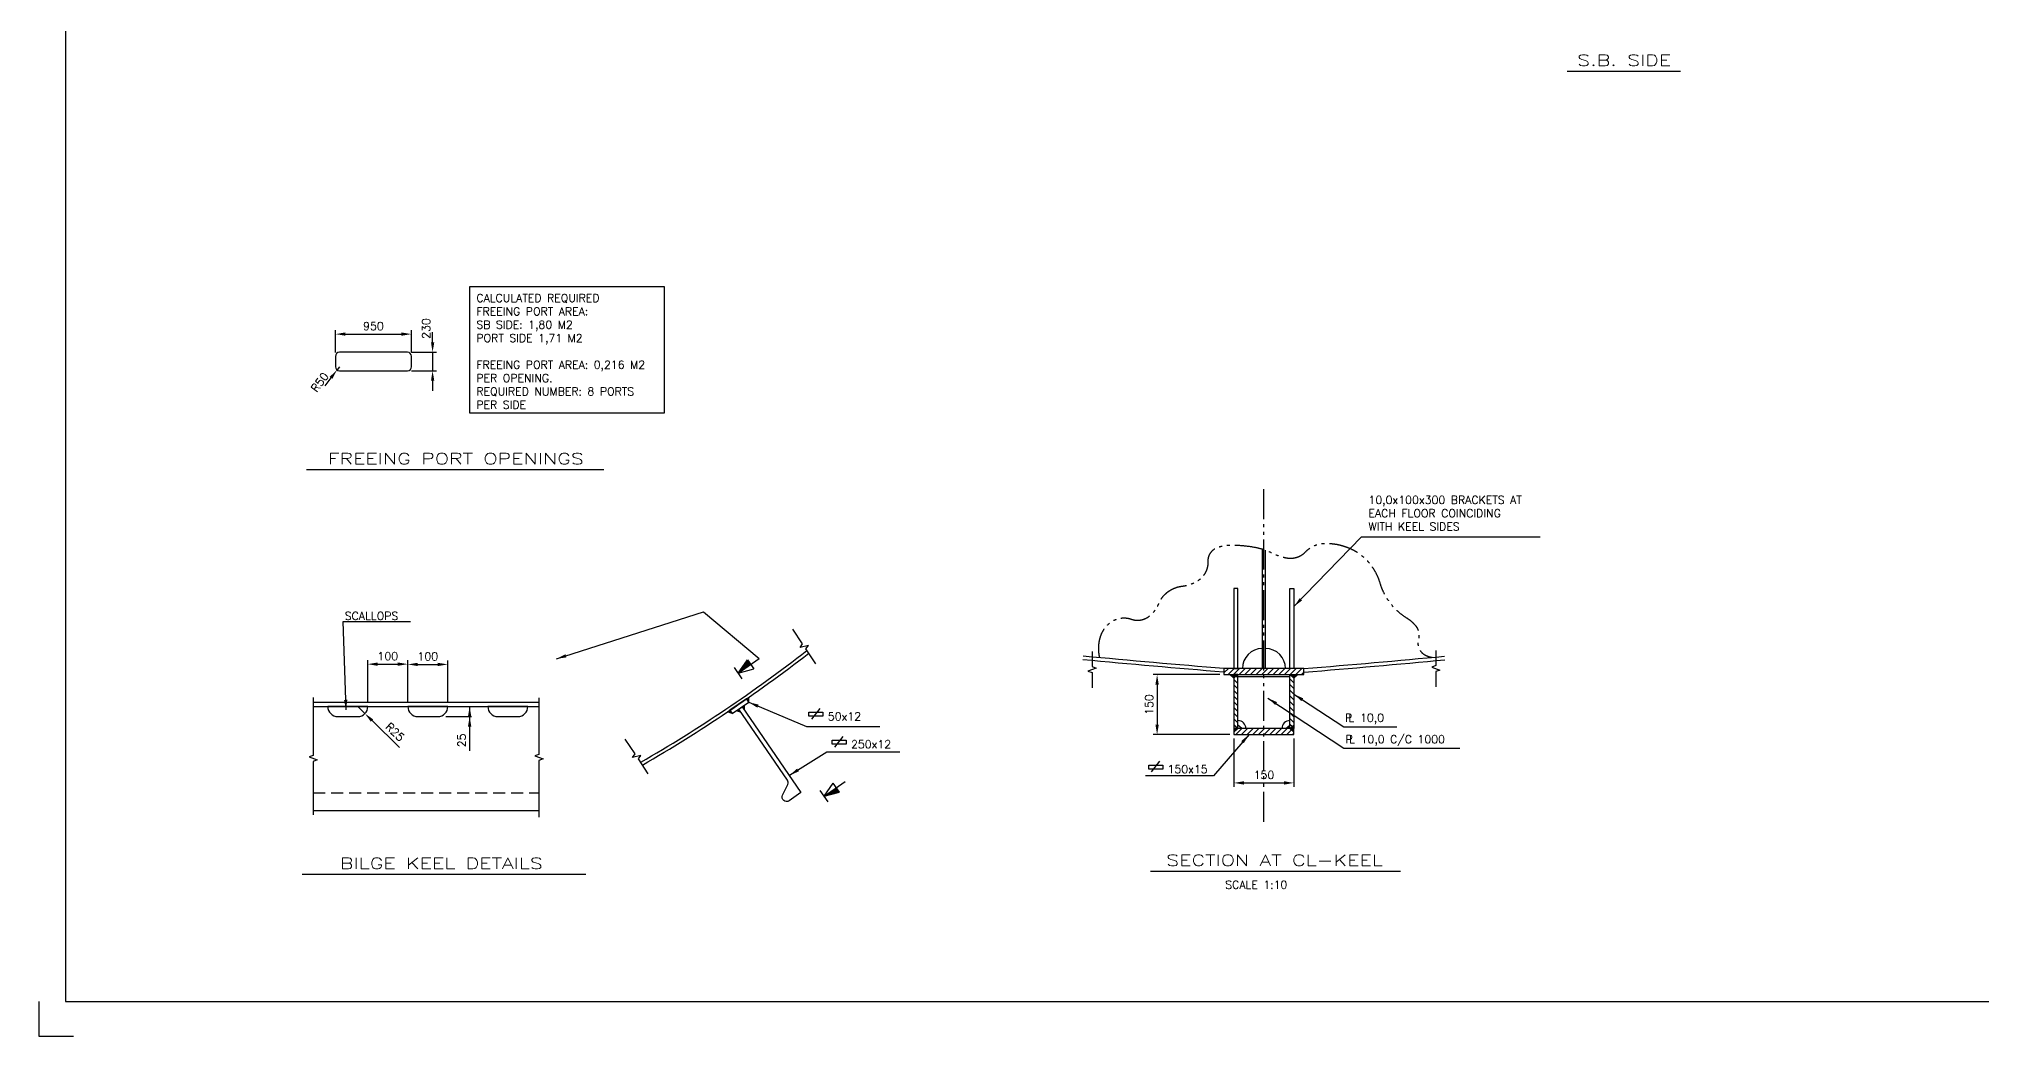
# Model space of a CAD drawing. Extents: x -333 to 85338, y -433 to 32218.
# Drawn here: x -333 to 23939, y -433 to 12029 of the extents above; entities that cross this region are included whole.
import ezdxf
from ezdxf.enums import TextEntityAlignment as Align

# ---------------------------------------------------------------- set-up
doc = ezdxf.new("R2010")
doc.units = 0
doc.header["$LTSCALE"] = 300
doc.linetypes.add('DASHED', pattern=[0.75, 0.5, -0.25])
doc.linetypes.add('PHANTOM', pattern=[2.1, 1.25, -0.2, 0.125, -0.2, 0.125, -0.2])
doc.layers.get('0').update_dxf_attribs({"linetype": 'CONTINUOUS'})
doc.layers.get('Defpoints').update_dxf_attribs({"linetype": 'CONTINUOUS'})
for name, color, linetype in [('S0CO1', 1, 'CONTINUOUS'), ('S0CO2', 2, 'CONTINUOUS'), ('S0DA1', 1, 'DASHED'), ('S0PH1', 1, 'PHANTOM'), ('S0PH2', 2, 'PHANTOM'), ('S0TX2', 2, 'CONTINUOUS')]:
    doc.layers.add(name, color=color, linetype=linetype)
doc.styles.add('ROMANS', font='romans', dxfattribs={"height": 100})
doc.dimstyles.new('MEDIUM', dxfattribs={"dimscale": 0.5, "dimtxt": 2, "dimasz": 2, "dimexe": 50, "dimexo": 100, "dimgap": 100, "dimtad": 1, "dimdsep": 46, "dimtxsty": 'ROMANS', "dimblk1": 'PIL-2', "dimblk2": 'PIL-3', "dimsah": 1, "dimcen": 200, "dimclrd": 1, "dimclre": 1, "dimclrt": 2, "dimazin": 2, "dimtfac": 1, "dimtmove": 0, "dimatfit": 3, "dimldrblk": 'PIL-3', "dimfxl": 1, "dimtvp": 100, "dimtolj": 1, "dimarcsym": 0})
doc.dimstyles.get("Standard").update_dxf_attribs({"dimscale": 50, "dimtxt": 2, "dimasz": 2.5, "dimexe": 1, "dimexo": 1, "dimgap": 1, "dimtad": 1, "dimdsep": 46, "dimtxsty": 'ROMANS', "dimcen": 0, "dimclrd": 1, "dimclre": 1, "dimclrt": 2, "dimadec": 0, "dimazin": 0, "dimtfac": 1, "dimtmove": 2, "dimatfit": 3, "dimfxl": 1, "dimtvp": 100, "dimtolj": 1, "dimarcsym": 0})
pattern_1 = [(45, (-12654.335, -2731.224), (-35.35534, 35.35534), [])]
pattern_2 = [(135, (-12654.335, -2731.224), (-35.35534, -35.35534), [])]

# ---------------------------------------------------------------- blocks, each defined once
blk = doc.blocks.new('A$C16377AD9')
at = {"color": 2}
blk.add_lwpolyline([(0, 433), (0, 0), (433, 0)], dxfattribs=at)
at = {"layer": 'S0CO1', "color": 6}
for p, q in [((333, 29233), (333, 433)), ((333, 433), (41667, 433))]:
    blk.add_line(p, q, dxfattribs=at)
blk = doc.blocks.new('*D39')
at = {"layer": 'Defpoints', "color": 0, "transparency": 16777216}
for p in [(4323, 8339), (3373, 8061), (4323, 8061)]:
    blk.add_point(p, dxfattribs=at)
at = {"layer": 'S0CO1', "color": 1, "lineweight": -2, "transparency": 16777216}
for p, q in [((3373, 8111), (3373, 8389)), ((3498, 8339), (4198, 8339)), ((4323, 8111), (4323, 8389))]:
    blk.add_line(p, q, dxfattribs=at)
at = {"layer": 'S0CO1', "color": 1, "transparency": 16777216}
for points in [[(3498, 8360), (3498, 8319), (3373, 8339)], [(4198, 8360), (4198, 8319), (4323, 8339)]]:
    blk.add_solid(points, dxfattribs=at)
at = {"layer": 'S0CO1', "color": 2, "transparency": 16777216, "insert": (3848, 8439), "char_height": 100, "attachment_point": 5, "style": 'ROMANS'}
blk.add_mtext('\\A1;950', dxfattribs=at)
blk = doc.blocks.new('*D40')
at = {"layer": 'Defpoints', "color": 0, "transparency": 16777216}
for p in [(4273, 8112), (4273, 7882), (4587, 7882)]:
    blk.add_point(p, dxfattribs=at)
at = {"layer": 'S0CO1', "color": 1, "lineweight": -2, "transparency": 16777216}
for p, q in [((4587, 8237), (4587, 8362)), ((4323, 8112), (4637, 8112)), ((4587, 8112), (4587, 7882)), ((4323, 7882), (4637, 7882)), ((4587, 7757), (4587, 7632))]:
    blk.add_line(p, q, dxfattribs=at)
at = {"layer": 'S0CO1', "color": 1, "transparency": 16777216}
for points in [[(4567, 8237), (4608, 8237), (4587, 8112)], [(4567, 7757), (4608, 7757), (4587, 7882)]]:
    blk.add_solid(points, dxfattribs=at)
at = {"layer": 'S0CO1', "color": 2, "transparency": 16777216, "insert": (4506, 8409), "char_height": 100, "attachment_point": 5, "rotation": 90, "style": 'ROMANS'}
blk.add_mtext('\\A1;230', dxfattribs=at)
blk = doc.blocks.new('*D41')
at = {"layer": 'Defpoints', "color": 0, "transparency": 16777216}
for p in [(3393, 7892), (3423, 7932)]:
    blk.add_point(p, dxfattribs=at)
at = {"layer": 'S0CO1', "color": 1, "lineweight": -2, "transparency": 16777216}
for p, q in [((3317, 7792), (3242, 7693)), ((3423, 7932), (3393, 7892))]:
    blk.add_line(p, q, dxfattribs=at)
at = {"layer": 'S0CO1', "color": 1, "transparency": 16777216}
blk.add_solid([(3301, 7805), (3334, 7780), (3393, 7892)], dxfattribs=at)
at = {"layer": 'S0CO1', "color": 2, "transparency": 16777216, "insert": (3177, 7738), "char_height": 100, "attachment_point": 5, "rotation": 52.7685, "style": 'ROMANS'}
blk.add_mtext('\\A1;R50', dxfattribs=at)
blk = doc.blocks.new('*D42')
at = {"layer": 'Defpoints', "color": 0, "transparency": 16777216}
for p in [(4277, 4215), (3777, 3685), (4277, 3685)]:
    blk.add_point(p, dxfattribs=at)
at = {"layer": 'S0CO1', "color": 1, "lineweight": -2, "transparency": 16777216}
for p, q in [((3777, 3735), (3777, 4265)), ((3902, 4215), (4152, 4215)), ((4277, 3735), (4277, 4265))]:
    blk.add_line(p, q, dxfattribs=at)
at = {"layer": 'S0CO1', "color": 1, "transparency": 16777216}
for points in [[(3902, 4236), (3902, 4194), (3777, 4215)], [(4152, 4236), (4152, 4194), (4277, 4215)]]:
    blk.add_solid(points, dxfattribs=at)
at = {"layer": 'S0CO1', "color": 2, "transparency": 16777216, "insert": (4027, 4315), "char_height": 100, "attachment_point": 5, "style": 'ROMANS'}
blk.add_mtext('\\A1;100', dxfattribs=at)
blk = doc.blocks.new('*D43')
at = {"layer": 'Defpoints', "color": 0, "transparency": 16777216}
for p in [(4777, 4212), (4277, 3681), (4777, 3681)]:
    blk.add_point(p, dxfattribs=at)
at = {"layer": 'S0CO1', "color": 1, "lineweight": -2, "transparency": 16777216}
for p, q in [((4277, 3731), (4277, 4262)), ((4402, 4212), (4652, 4212)), ((4777, 3731), (4777, 4262))]:
    blk.add_line(p, q, dxfattribs=at)
at = {"layer": 'S0CO1', "color": 1, "transparency": 16777216}
for points in [[(4402, 4232), (4402, 4191), (4277, 4212)], [(4652, 4232), (4652, 4191), (4777, 4212)]]:
    blk.add_solid(points, dxfattribs=at)
at = {"layer": 'S0CO1', "color": 2, "transparency": 16777216, "insert": (4527, 4312), "char_height": 100, "attachment_point": 5, "style": 'ROMANS'}
blk.add_mtext('\\A1;100', dxfattribs=at)
blk = doc.blocks.new('*D44')
at = {"layer": 'Defpoints', "color": 0, "transparency": 16777216}
for p in [(3652, 3685), (3742, 3597)]:
    blk.add_point(p, dxfattribs=at)
at = {"layer": 'S0CO1', "color": 1, "lineweight": -2, "transparency": 16777216}
for p, q in [((3652, 3685), (3742, 3597)), ((4174, 3172), (3831, 3510))]:
    blk.add_line(p, q, dxfattribs=at)
at = {"layer": 'S0CO1', "color": 1, "transparency": 16777216}
blk.add_solid([(3845, 3525), (3816, 3495), (3742, 3597)], dxfattribs=at)
at = {"layer": 'S0CO1', "color": 2, "transparency": 16777216, "insert": (4117, 3368), "char_height": 100, "attachment_point": 5, "rotation": 315.4745, "style": 'ROMANS'}
blk.add_mtext('\\A1;R25', dxfattribs=at)
blk = doc.blocks.new('PIL-2')
at = {"color": 0, "linetype": 'ByBlock'}
blk.add_line((0, 0), (-250, 0), dxfattribs=at)
blk.add_solid([(-125, 21), (-125, -21), (0, 0)], dxfattribs=at)
blk = doc.blocks.new('PIL-3')
at = {"color": 0, "linetype": 'ByBlock'}
blk.add_line((0, 0), (250, 0), dxfattribs=at)
blk.add_solid([(125, 21), (125, -21), (0, 0)], dxfattribs=at)
blk = doc.blocks.new('*D45')
at = {"layer": 'Defpoints', "color": 0, "transparency": 16777216}
for p in [(4777, 3685), (4702, 3560), (5050, 3560)]:
    blk.add_point(p, dxfattribs=at)
at = {"layer": 'S0CO1', "color": 1, "lineweight": -2, "transparency": 16777216}
for p, q in [((4827, 3685), (5075, 3685)), ((5050, 3684), (5050, 3561)), ((4752, 3560), (5075, 3560)), ((5050, 3560), (5050, 3132))]:
    blk.add_line(p, q, dxfattribs=at)
for name, p, rotation in [('PIL-2', (5050, 3685), 90), ('PIL-3', (5050, 3560), 270)]:
    blk.add_blockref(name, p, dxfattribs=dict(at, rotation=rotation))
at = {"layer": 'S0CO1', "color": 2, "transparency": 16777216, "insert": (4950, 3262), "char_height": 100, "attachment_point": 5, "rotation": 90, "style": 'ROMANS'}
blk.add_mtext('\\A1;25', dxfattribs=at)
blk = doc.blocks.new('FLST-2')
at = {"layer": 'S0TX2', "color": 1}
for p, q in [((-256, 101), (-256, 151)), ((-256, 151), (-81, 151)), ((-81, 101), (-256, 101)), ((-222, 65), (-117, 198)), ((-81, 151), (-81, 101))]:
    blk.add_line(p, q, dxfattribs=at)
at = {"layer": 'S0TX2', "style": 'ROMANS'}
blk.add_attdef('FL.ST', (-20, 50), '', height=100, dxfattribs=at)
blk = doc.blocks.new('HP260x10')
at = {"color": 0}
blk.add_lwpolyline([(0, 0), (0, -260), (36, -260, 0.767327), (41.5, -239.5), (15.5, -224.5, -0.267949), (10, -214.9), (10, 0)], format="xyb", close=True, dxfattribs=at)
blk = doc.blocks.new('PLDIM2')
at = {"layer": 'S0TX2', "style": 'ROMANS'}
for s, p in [('P', (-19, 0)), ('L', (23, 0))]:
    blk.add_text(s, height=100, dxfattribs=at).set_placement(p)
blk.add_attdef('XX.X', (168, -1), '', height=100, dxfattribs=at)
blk = doc.blocks.new('*D46')
at = {"layer": 'Defpoints', "color": 0, "transparency": 16777216}
for p in [(14476, 4085), (13641, 3335), (14601, 3335)]:
    blk.add_point(p, dxfattribs=at)
at = {"layer": 'S0CO1', "color": 1, "lineweight": -2, "transparency": 16777216}
for p, q in [((14426, 4085), (13591, 4085)), ((13641, 3960), (13641, 3460)), ((14551, 3335), (13591, 3335))]:
    blk.add_line(p, q, dxfattribs=at)
at = {"layer": 'S0CO1', "color": 1, "transparency": 16777216}
for points in [[(13620, 3960), (13662, 3960), (13641, 4085)], [(13620, 3460), (13662, 3460), (13641, 3335)]]:
    blk.add_solid(points, dxfattribs=at)
at = {"layer": 'S0CO1', "color": 2, "transparency": 16777216, "insert": (13541, 3710), "char_height": 100, "attachment_point": 5, "rotation": 90, "style": 'ROMANS'}
blk.add_mtext('\\A1;150', dxfattribs=at)
blk = doc.blocks.new('*D47')
at = {"layer": 'Defpoints', "color": 0, "transparency": 16777216}
for p in [(14601, 3335), (15351, 3335), (15351, 2731)]:
    blk.add_point(p, dxfattribs=at)
at = {"layer": 'S0CO1', "color": 1, "lineweight": -2, "transparency": 16777216}
for p, q in [((14601, 3285), (14601, 2681)), ((15351, 3285), (15351, 2681)), ((14726, 2731), (15226, 2731))]:
    blk.add_line(p, q, dxfattribs=at)
at = {"layer": 'S0CO1', "color": 1, "transparency": 16777216}
for points in [[(14726, 2752), (14726, 2710), (14601, 2731)], [(15226, 2752), (15226, 2710), (15351, 2731)]]:
    blk.add_solid(points, dxfattribs=at)
at = {"layer": 'S0CO1', "color": 2, "transparency": 16777216, "insert": (14976, 2831), "char_height": 100, "attachment_point": 5, "style": 'ROMANS'}
blk.add_mtext('\\A1;150', dxfattribs=at)

msp = doc.modelspace()

# ---------------------------------------------------------------- hatches: boundary and pattern name
at = {"layer": 'S0CO1'}
h = msp.add_hatch(dxfattribs=at)
h.set_pattern_fill('_USER', color=256, scale=50, angle=45, style=0, pattern_type=0)
h.set_pattern_definition(pattern_1)
h.paths.add_polyline_path([(14976.033, 4085.371), (14976.033, 4160.371), (14476.033, 4160.371), (14476.033, 4085.371)])
h.paths.add_polyline_path([(15476.033, 4085.371), (15476.033, 4160.371), (14976.033, 4160.371), (14976.033, 4085.371)])
for points in [[(14601.033, 4041.627), (14601.033, 4085.371), (14551.033, 4085.371)], [(14601.033, 4041.627), (14601.033, 4085.371), (14651.033, 4085.371)], [(15351.033, 4041.627), (15351.033, 4085.371), (15301.033, 4085.371)], [(15351.033, 4041.627), (15351.033, 4085.371), (15401.033, 4085.371)], [(8409.821, 3651.179), (8384.489, 3633.833), (8434.747, 3614.777)], [(8484.661, 3702.423), (8459.328, 3685.078), (8484.253, 3648.676)], [(8537.599, 3800.1), (8509.465, 3780.005), (8537.713, 3738.75)], [(8331.436, 3597.507), (8303.187, 3638.762), (8272.233, 3618.423)], [(14601.033, 3366.627), (14601.033, 3410.371), (14651.033, 3410.371)], [(15301.033, 3454.115), (15301.033, 3410.371), (15251.033, 3410.371)], [(15351.033, 3454.115), (15351.033, 3410.371), (15301.033, 3410.371)], [(15351.033, 3366.627), (15351.033, 3410.371), (15301.033, 3410.371)]]:
    msp.add_hatch(color=256, dxfattribs=at).paths.add_polyline_path(points)
h = msp.add_hatch(dxfattribs=at)
h.set_pattern_fill('_USER', color=256, scale=50, angle=135, style=0, pattern_type=0)
h.set_pattern_definition(pattern_2)
h.paths.add_polyline_path([(14651.033, 3410.371), (14651.033, 4085.371), (14601.033, 4041.627), (14601.033, 3454.115)])
h = msp.add_hatch(dxfattribs=at)
h.set_pattern_fill('_USER', color=256, scale=50, angle=135, style=0, pattern_type=0)
h.set_pattern_definition(pattern_2)
h.paths.add_polyline_path([(15301.033, 3410.371), (15351.033, 3454.115), (15351.033, 4041.627), (15301.033, 4085.371)])
h = msp.add_hatch(dxfattribs=at)
h.set_pattern_fill('_USER', color=256, scale=50, angle=45, style=0, pattern_type=0)
h.set_pattern_definition(pattern_1)
h.paths.add_polyline_path([(14976.033, 3335.371), (14976.033, 3410.371), (14651.033, 3410.371), (14601.033, 3366.627), (14601.033, 3335.371)])
h.paths.add_polyline_path([(15351.033, 3335.371), (15351.033, 3366.627), (15301.033, 3410.371), (14976.033, 3410.371), (14976.033, 3335.371)])

# ---------------------------------------------------------------- linework, layer by layer
for p, q in [((14956.033, 4160.31), (14956.033, 5653.141)), ((14996.033, 4160.31), (14996.033, 5639.667)), ((14551.033, 4085.371), (14601.033, 4041.627)), ((14651.033, 4085.371), (14601.033, 4041.627)), ((14651.033, 4060.371), (15301.033, 4060.371)), ((15301.033, 4085.371), (15351.033, 4041.627)), ((15401.033, 4085.371), (15351.033, 4041.627)), ((8484.253, 3648.676), (8484.661, 3702.423)), ((8537.599, 3800.1), (8509.465, 3780.005)), ((8537.713, 3738.75), (8537.599, 3800.1)), ((8272.233, 3618.423), (8303.187, 3638.762)), ((8331.436, 3597.507), (8272.233, 3618.423)), ((8434.747, 3614.777), (8384.489, 3633.833)), ((14651.033, 3410.371), (14601.033, 3454.115)), ((14651.033, 3410.371), (14601.033, 3366.627)), ((14701.033, 3410.371), (14651.033, 3454.115)), ((15251.033, 3410.371), (15301.033, 3454.115)), ((15301.033, 3410.371), (15351.033, 3454.115)), ((15301.033, 3410.371), (15351.033, 3366.627))]:
    msp.add_line(p, q, dxfattribs=at)
for points in [[(3423.84, 7881.706), (4273.841, 7881.706, 0.414213562), (4323.311, 7932.23), (4323.311, 8062.233, 0.414213562), (4272.787, 8111.703), (3422.786, 8111.703, 0.414213562), (3373.316, 8061.179), (3373.316, 7931.176, 0.414213562)], [(3402.443, 3560.078), (3652.443, 3560.078, 0.414213562), (3777.443, 3685.078), (3777.443, 3685.078), (3277.443, 3685.078), (3277.443, 3685.078, 0.414213562)], [(4402.443, 3560.078), (4652.443, 3560.078, 0.414213562), (4777.443, 3685.078), (4777.443, 3685.078), (4277.443, 3685.078), (4277.443, 3685.078, 0.414213562)], [(5402.443, 3560.078), (5652.443, 3560.078, 0.414213562), (5777.443, 3685.078), (5777.443, 3685.078), (5277.443, 3685.078), (5277.443, 3685.078, 0.414213562)]]:
    msp.add_lwpolyline(points, format="xyb", close=True, dxfattribs=at)
for points in [[(14601.033, 4160.371), (14651.033, 4160.371), (14651.033, 5160.371), (14601.033, 5160.371)], [(15351.033, 4160.371), (15301.033, 4160.371), (15301.033, 5160.371), (15351.033, 5160.371)]]:
    msp.add_lwpolyline(points, close=True, dxfattribs=at)
at = {"layer": 'S0CO1', "linetype": 'Continuous'}
for points in [[(9376.154, 4220.307), (9252.49, 4405.718), (9284.943, 4449.902), (9178.421, 4423.93), (9210.874, 4468.113), (9087.21, 4653.524)], [(12828.525, 4375.199), (12828.525, 4184.716), (12880.041, 4165.966), (12777.01, 4128.466), (12828.525, 4109.716), (12828.525, 3919.233)], [(17123.54, 4387.664), (17123.54, 4197.181), (17072.024, 4178.431), (17175.055, 4140.931), (17123.54, 4122.181), (17123.54, 3931.698)], [(3094.743, 3799.431), (3094.743, 3075.668), (3043.228, 3056.918), (3146.258, 3019.418), (3094.743, 3000.668), (3094.743, 2331.319)], [(5916.12, 3795.018), (5916.12, 3086.656), (5864.605, 3067.906), (5967.635, 3030.406), (5916.12, 3011.656), (5916.12, 2303.294)], [(7281.883, 2845.734), (7158.218, 3031.145), (7190.671, 3075.329), (7084.149, 3049.357), (7116.602, 3093.54), (6992.938, 3278.952)]]:
    msp.add_lwpolyline(points, dxfattribs=at)
at = {"layer": 'S0CO1', "flags": 128}
for points in [[(14476.033, 4115.371), (14474.207, 4115.371, -0.003301427), (12714.114, 4269.853)], [(14476.033, 4160.371), (14476.033, 4160.371, -0.003298026), (12718.345, 4314.654)], [(15476.033, 4160.371), (15476.033, 4160.371, 0.003298026), (17233.72, 4314.654)], [(15476.033, 4115.371), (15477.858, 4115.371, 0.003301427), (17237.951, 4269.853)]]:
    msp.add_lwpolyline(points, format="xyb", dxfattribs=at)
at = {"layer": 'S0CO1'}
for centre, radius, start, end in [((-2096.495, 19048.177), 18549.993, 300.037662, 307.7641978), ((14956.033, 4160.371), 250, 90, 180), ((14996.033, 4160.371), 250, 0, 90), ((-2096.495, 19048.177), 18589.993, 300.037662, 307.7641978), ((14651.033, 3410.371), 100, 0, 90), ((15301.033, 3410.371), 100, 90, 180)]:
    msp.add_arc(centre, radius, start, end, dxfattribs=at)
at = {"layer": 'S0CO2'}
for p, q in [((3094.743, 3738.75), (5916.12, 3738.75)), ((3094.743, 3685.078), (5916.12, 3685.078)), ((3094.743, 2385.078), (5916.12, 2385.078))]:
    msp.add_line(p, q, dxfattribs=at)
for points in [[(14476.033, 4085.371), (15476.033, 4085.371), (15476.033, 4160.371), (14476.033, 4160.371)], [(14601.033, 3410.371), (14651.033, 3410.371), (14651.033, 4085.371), (14601.033, 4085.371)], [(15351.033, 3410.371), (15301.033, 3410.371), (15301.033, 4085.371), (15351.033, 4085.371)], [(8331.436, 3597.507), (8537.713, 3738.75), (8509.465, 3780.005), (8303.187, 3638.762)], [(14601.033, 3335.371), (15351.033, 3335.371), (15351.033, 3410.371), (14601.033, 3410.371)]]:
    msp.add_lwpolyline(points, close=True, dxfattribs=at)
at = {"layer": 'S0DA1'}
msp.add_line((3094.743, 2605.078), (5916.12, 2605.078), dxfattribs=at)
at = {"layer": 'S0PH1'}
msp.add_line((14976.033, 2246.1), (14976.033, 6410.972), dxfattribs=at)
at = {"layer": 'S0PH1', "flags": 128}
msp.add_lwpolyline([(12924.833, 4295.317, -0.137119902), (12935.359, 4563.647, -0.165288008), (13069.396, 4743.911, -0.240007336), (13318.534, 4777.171, 0.261965801), (13547.7, 4817.459, 0.124590858), (13664.211, 4975.111, -0.135787771), (13774.589, 5117.782, -0.134149243), (13958.485, 5190.317, 0.122572751), (14160.912, 5264.88, 0.259207776), (14279.286, 5499.835, -0.332950223), (14400.065, 5675.525, -0.081612925), (14570.17, 5703.477, -0.047120951), (14866.106, 5675.525, -0.071574545), (15090.619, 5598.31, 0.087341438), (15276.958, 5540.686, 0.236815744), (15495.882, 5617.978, -0.201286302), (15742.999, 5724.558, -0.09574699), (16022.048, 5673.495, -0.101972044), (16245.832, 5528.428, -0.126669963), (16423.822, 5231.777, 0.119595391), (16607.628, 4915.524, 0.063905435), (16760.356, 4792.366, -0.08515939), (16871.309, 4694.879, -0.243793531), (16906.388, 4523.358, 0.262530412), (16944.893, 4363.91, 0.091921323), (16994.259, 4327.382, 0.065028303), (17076.21, 4299.875)], format="xyb", dxfattribs=at)
at = {"layer": 'S0PH2'}
for p, q in [((8456.903, 4033.509), (8358.238, 4173.538)), ((8407.571, 4103.523), (8667.855, 4286.919)), ((8407.571, 4103.523), (8521.804, 4267.69)), ((8407.571, 4103.523), (8600.603, 4155.855)), ((8521.804, 4267.69), (8600.603, 4155.855)), ((9480.584, 2565.035), (9740.869, 2748.431)), ((9480.584, 2565.035), (9594.817, 2729.202)), ((9673.616, 2617.367), (9594.817, 2729.202)), ((9529.917, 2495.02), (9431.252, 2635.05)), ((9480.584, 2565.035), (9673.616, 2617.367))]:
    msp.add_line(p, q, dxfattribs=at)
for points in [[(8521.804, 4267.69), (8407.571, 4103.523), (8521.804, 4267.69), (8561.203, 4211.773)], [(9673.616, 2617.367), (9480.584, 2565.035), (9673.616, 2617.367), (9634.217, 2673.285)]]:
    msp.add_solid(points, dxfattribs=at)
at = {"layer": 'S0TX2', "color": 1}
for p, q in [((20180.784, 11620.753), (18763.502, 11620.753)), ((6728.605, 6642.775), (3010.421, 6642.775)), ((6500.792, 1586.101), (2957.262, 1586.101)), ((16682.21, 1624.658), (13557.975, 1624.658))]:
    msp.add_line(p, q, dxfattribs=at)
msp.add_lwpolyline([(5051.263, 8934.141), (7480.265, 8934.141), (7480.265, 7349.75), (5051.263, 7349.75)], close=True, dxfattribs=at)

# ---------------------------------------------------------------- block references
at = {"layer": 'S0CO1'}
msp.add_blockref('A$C16377AD9', (-333.333, -433.333), dxfattribs=at)
for p, values in [((9546.326, 3462.391), {'FL.ST': '50x12'}), ((9835.803, 3113.785), {'FL.ST': '250x12'}), ((13791.681, 2802.741), {'FL.ST': '150x15'})]:
    msp.add_blockref('FLST-2', p, dxfattribs=at).add_auto_attribs(values)
at = {"layer": 'S0CO2', "xscale": -5, "yscale": 5, "zscale": 5, "rotation": 34.40032964280955}
msp.add_blockref('HP260x10', (8455.202, 3682.253), dxfattribs=at)
at = {"layer": 'S0TX2'}
for p, values in [((16008.924, 3496.022), {'XX.X': '10,0'}), ((16015.801, 3227.972), {'XX.X': '10,0 C/C 1000'})]:
    msp.add_blockref('PLDIM2', p, dxfattribs=at).add_auto_attribs(values)

# ---------------------------------------------------------------- texts
at = {"layer": 'S0TX2', "color": 4, "style": 'ROMANS', "width": 1.35}
for s, p in [('S.B. SIDE', (19478.307, 11760.465)), ('FREEING PORT OPENINGS', (4877.37, 6782.487)), ('BILGE KEEL DETAILS', (4696.939, 1725.813)), ('SECTION AT CL-KEEL', (15108.298, 1764.37))]:
    msp.add_text(s, height=140, dxfattribs=at).set_placement(p, align=Align.MIDDLE)
at = {"layer": 'S0TX2', "style": 'ROMANS'}
for s, p in [('SCALLOPS', (3489.542, 4767.444)), ('SCALE 1:10', (14492.749, 1408.856))]:
    msp.add_text(s, height=100, dxfattribs=at).set_placement(p)
at = {"layer": 'S0TX2', "char_height": 100, "attachment_point": 1, "style": 'ROMANS'}
for s, insert, width in [('CALCULATED REQUIRED FREEING PORT AREA:\\PSB SIDE: 1,80 M2\\PPORT SIDE 1,71 M2\\P\\PFREEING PORT AREA: 0,216 M2 PER OPENING.\\PREQUIRED NUMBER: 8 PORTS PER SIDE', (5134.349, 8840.243), 2313.80255), ('10,0x100x300 BRACKETS AT EACH FLOOR COINCIDING WITH KEEL SIDES', (16282.2, 6318.041), 2133.07546)]:
    msp.add_mtext(s, dxfattribs=dict(at, insert=insert, width=width))

# ---------------------------------------------------------------- dimensions: what is measured, and where the dimension line sits
at = {"layer": 'S0CO1'}
dim = msp.add_linear_dim(base=(4323.3113, 8339.4571), p1=(3373.3157, 8061.1789), p2=(4323.3113, 8061.1789), dimstyle='STANDARD', dxfattribs=at)
dim.commit()
dim.dimension.update_dxf_attribs({"geometry": '*D39', "text_midpoint": (3848.3135, 8439.4571)})
dim = msp.add_linear_dim(base=(4587.413, 7881.706), p1=(4272.787, 8111.703), p2=(4272.787, 7881.706), angle=90, dimstyle='STANDARD', dxfattribs=at)
dim.commit()
dim.dimension.update_dxf_attribs({"geometry": '*D40', "text_midpoint": (4505.831, 8409.352), "dimtype": 160})
dim = msp.add_radius_dim(center=(3423.313, 7931.703), mpoint=(3393.061, 7891.893), dimstyle='STANDARD', dxfattribs=at)
dim.commit()
dim.dimension.update_dxf_attribs({"geometry": '*D41', "text_midpoint": (3177.214, 7737.584), "dimtype": 164})
for base, p1, p2, text, picture, middle in [((4277.443, 4215.23), (3777.443, 3685.078), (4277.443, 3685.078), '100', '*D42', (4027.443, 4315.23)), ((4777.443, 4211.558), (4277.443, 3681.405), (4777.443, 3681.405), '100', '*D43', (4527.443, 4311.558)), ((15351.033, 2730.786), (14601.033, 3335.371), (15351.033, 3335.371), '150', '*D47', (14976.033, 2830.786))]:
    dim = msp.add_linear_dim(base=base, p1=p1, p2=p2, text=text, dimstyle='STANDARD', dxfattribs=at)
    dim.commit()
    dim.dimension.update_dxf_attribs({"geometry": picture, "text_midpoint": middle})
dim = msp.add_linear_dim(base=(13641.016, 3335.371), p1=(14476.033, 4085.371), p2=(14601.033, 3335.371), angle=90, text='150', dimstyle='STANDARD', dxfattribs=at)
dim.commit()
dim.dimension.update_dxf_attribs({"geometry": '*D46', "text_midpoint": (13541.016, 3710.371)})
dim = msp.add_radius_dim(center=(3652.443, 3685.078), mpoint=(3741.561, 3597.424), text='R25', dimstyle='STANDARD', dxfattribs=at)
dim.commit()
dim.dimension.update_dxf_attribs({"geometry": '*D44', "text_midpoint": (4117.228, 3368.192)})
dim = msp.add_linear_dim(base=(5050.001, 3560.078), p1=(4777.443, 3685.078), p2=(4702.443, 3560.078), angle=90, text='25', dimstyle='MEDIUM', dxfattribs=at)
dim.commit()
dim.dimension.update_dxf_attribs({"geometry": '*D45', "text_midpoint": (5050.001, 3262.465), "dimtype": 160})

# ---------------------------------------------------------------- leaders
for points in [[(15351.033, 4935.248), (16193.606, 5807.156), (18428.905, 5807.156)], [(6134.267, 4281.176), (7974.094, 4867.898), (8667.855, 4286.919)], [(8537.713, 3738.75), (9257.641, 3435.661), (10174.899, 3435.661)], [(15023.011, 3792.035), (15973.52, 3165.161), (17422.842, 3165.161)], [(15351.033, 3839.403), (15973.52, 3430.771), (16637.854, 3430.771)], [(14789.548, 3335.371), (14346.85, 2820.585), (13496.161, 2820.585)], [(9047.674, 2825.831), (9512.241, 3118.43), (10426.011, 3118.43)]]:
    msp.add_leader(points, dimstyle='STANDARD', override={"dimgap": 1, "dimtad": 0}, dxfattribs=at)
at = {"layer": 'S0TX2'}
msp.add_leader([(3505.34, 3643.956), (3467.69, 4749.064), (4310.003, 4749.064)], dimstyle='STANDARD', override={"dimgap": 1, "dimtad": 0}, dxfattribs=at)

doc.saveas('drawing.dxf')
